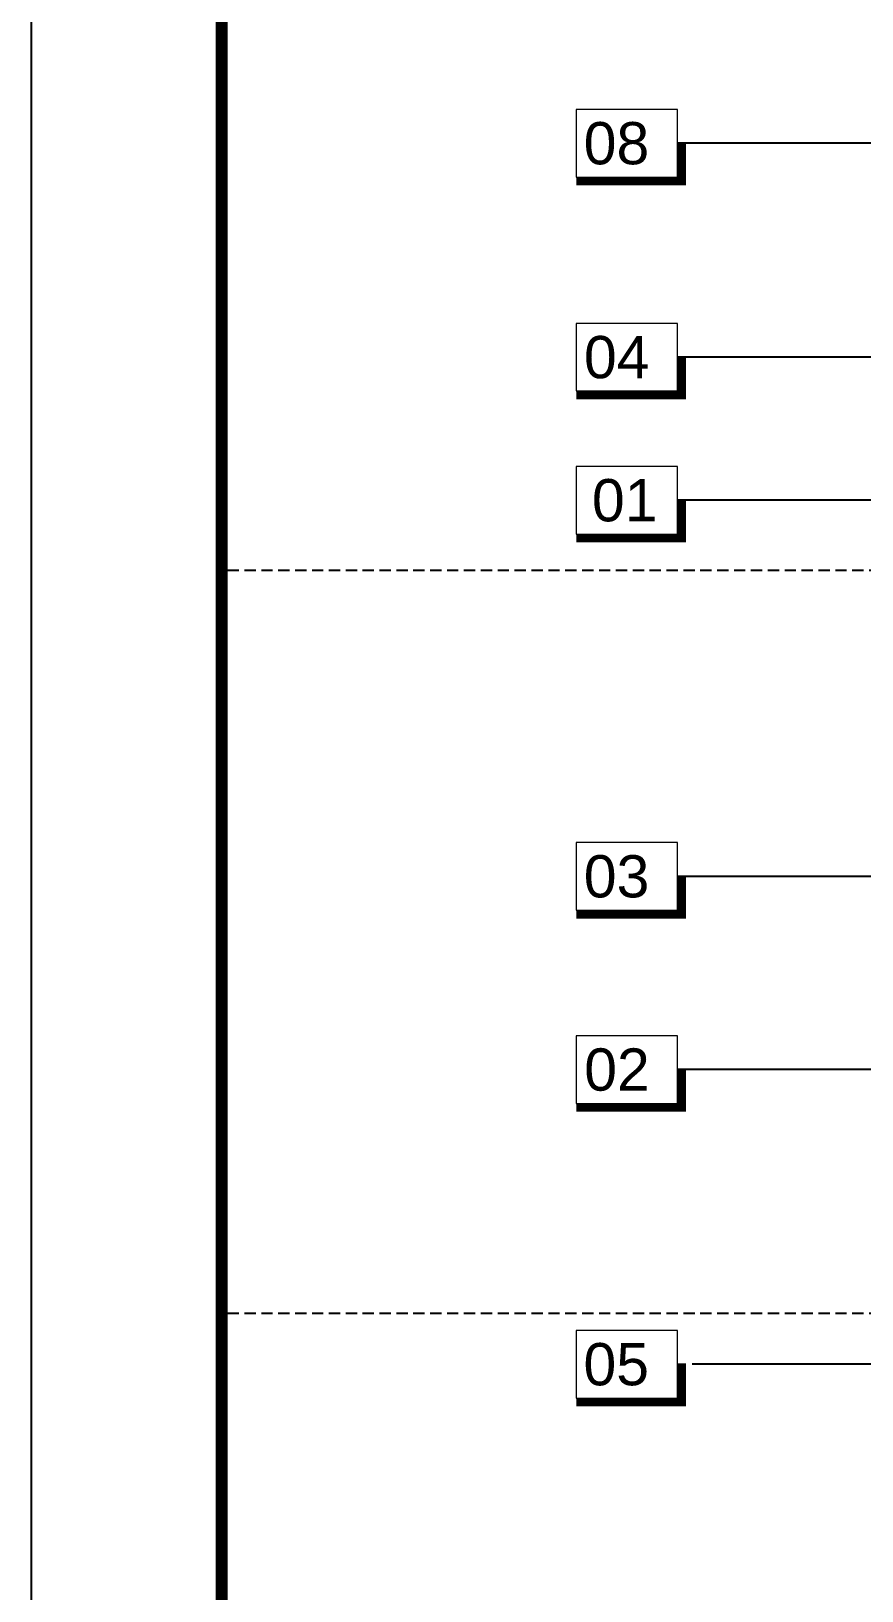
# Model space of a CAD drawing. Header units: millimetres. Extents: x -229618 to 2906, y -178063 to 96806.
# Drawn here: x -217616 to -213926, y -148736 to -141810 of the extents above; entities that cross this region are included whole.
import ezdxf
from ezdxf.enums import TextEntityAlignment as Align

# ---------------------------------------------------------------- set-up
doc = ezdxf.new("R2010")
doc.units = ezdxf.units.MM
doc.header["$LTSCALE"] = 200
doc.header["$MEASUREMENT"] = 0
doc.linetypes.add('CENTER', pattern=[2, 1.25, -0.25, 0.25, -0.25])
doc.linetypes.add('DASHED2', pattern=[0.375, 0.25, -0.125])
doc.layers.get('0').update_dxf_attribs({"color": 95, "linetype": 'CONTINUOUS'})
doc.layers.get('DEFPOINTS').update_dxf_attribs({"linetype": 'CONTINUOUS'})
for name, color, linetype in [('CUA', 145, 'CONTINUOUS'), ('DIM', 251, 'CONTINUOUS'), ('KHUNGTEN', 7, 'CONTINUOUS'), ('TEXT', 33, 'CONTINUOUS'), ('TRUC', 251, 'CENTER')]:
    doc.layers.add(name, color=color, linetype=linetype)
doc.layers.add('in', color=203, linetype='CONTINUOUS', lineweight=5, plot=False)
doc.layers.add('thay', color=7, linetype='CONTINUOUS', lineweight=18)
doc.styles.add('Aria H iso', font='Vharial_0.ttf')
doc.styles.add('Scale', font='vnsimli.shx', dxfattribs={"width": 0.65, "bigfont": 'bigfont.shx'})
doc.dimstyles.new('Scale', dxfattribs={"dimscale": 75, "dimtxt": 2, "dimasz": 1, "dimexe": 1.6, "dimexo": 0, "dimgap": 0.8, "dimtad": 1, "dimdec": 0, "dimzin": 0, "dimdsep": 46, "dimtxsty": 'Scale', "dimblk": 'ARCHTICK', "dimcen": 0.1, "dimdle": 1, "dimclrd": 256, "dimclre": 256, "dimclrt": 3, "dimadec": 0, "dimazin": 0, "dimtfac": 1, "dimtdec": 0, "dimtix": 1, "dimtmove": 2, "dimatfit": 3, "dimldrblk": 'ARCHTICK', "dimfxl": 0, "dimtolj": 1, "dimtzin": 0, "dimarcsym": 0})

# ---------------------------------------------------------------- blocks, each defined once
blk = doc.blocks.new('KhungA3')
at = {"layer": 'DEFPOINTS', "color": 8}
blk.add_lwpolyline([(-3.738, 3.813), (416.305, 3.813), (416.305, 300.813), (-3.738, 300.813)], close=True, dxfattribs=at)
at = {"layer": 'KHUNGTEN', "color": 4, "const_width": 0.724}
blk.add_lwpolyline([(7.542, 8.987), (411.131, 8.987), (411.131, 295.639), (7.542, 295.639)], close=True, dxfattribs=at)
blk = doc.blocks.new('vld')
at = {"layer": 'thay'}
blk.add_lwpolyline([(-15232, -5082), (0, -5082), (0, 5082), (-15232, 5082)], close=True, dxfattribs=at)
at = {"layer": 'thay', "color": 1, "ltscale": 600, "const_width": 1270}
blk.add_lwpolyline([(635, 140), (635, -5717), (-15232, -5717)], dxfattribs=at)
at = {"layer": 'TEXT', "style": 'Aria H iso'}
blk.add_attdef('1', text='', height=6350, dxfattribs=at).set_placement((-7944, -3167), align=Align.CENTER)
blk = doc.blocks.new('_ArchTick')
at = {"color": 0, "linetype": 'ByBlock', "const_width": 0.15}
blk.add_lwpolyline([(-0.5, -0.5), (0.5, 0.5)], dxfattribs=at)

msp = doc.modelspace()

# ---------------------------------------------------------------- linework, layer by layer
at = {"layer": 'in', "linetype": 'Continuous'}
msp.add_lwpolyline([(-217616.4, -155646.6), (-186113.1, -155646.6), (-186113.1, -133371.6), (-217616.4, -133371.6)], close=True, dxfattribs=at)
at = {"layer": 'TRUC', "linetype": 'DASHED2'}
for p, q in [((-189993.8, -144204.9), (-216770.4, -144204.9)), ((-189993.8, -147504.9), (-216770.4, -147504.9))]:
    msp.add_line(p, q, dxfattribs=at)

# ---------------------------------------------------------------- block references
at = {"layer": 'CUA'}
ref = msp.add_blockref('vld', (-214745.3, -142307.4), dxfattribs=dict(at, xscale=0.02952755894511938, yscale=0.02952755894511938, zscale=0.0295275590551172))
ref.add_attrib('1', '08', dxfattribs={"layer": 'TEXT', "height": 187.5, "style": 'Aria H iso'}).set_placement((-215016.2, -142400.9), align=Align.CENTER)
ref = msp.add_blockref('vld', (-214745.3, -143257.5), dxfattribs=dict(at, xscale=0.02952755894511938, yscale=0.02952755894511938, zscale=0.0295275590551172))
ref.add_attrib('1', '04', dxfattribs={"layer": 'TEXT', "height": 187.5, "style": 'Aria H iso'}).set_placement((-215015, -143351), align=Align.CENTER)
ref = msp.add_blockref('vld', (-214745.3, -143893), dxfattribs=dict(at, xscale=0.02952755894511938, yscale=0.02952755894511938, zscale=0.0295275590551172))
ref.add_attrib('1', '01', dxfattribs={"layer": 'TEXT', "height": 187.5, "style": 'Aria H iso'}).set_placement((-214979.6, -143986.5), align=Align.CENTER)
ref = msp.add_blockref('vld', (-214745.3, -145563.3), dxfattribs=dict(at, xscale=0.02952755894511938, yscale=0.02952755894511938, zscale=0.0295275590551172))
ref.add_attrib('1', '03', dxfattribs={"layer": 'TEXT', "height": 187.5, "style": 'Aria H iso'}).set_placement((-215015.8, -145656.8), align=Align.CENTER)
ref = msp.add_blockref('vld', (-214745.3, -146421.5), dxfattribs=dict(at, xscale=0.02952755894511938, yscale=0.02952755894511938, zscale=0.0295275590551172))
ref.add_attrib('1', '02', dxfattribs={"layer": 'TEXT', "height": 187.5, "style": 'Aria H iso'}).set_placement((-215013.9, -146515), align=Align.CENTER)
ref = msp.add_blockref('vld', (-214745.3, -147730.2), dxfattribs=dict(at, xscale=0.02952755894511938, yscale=0.02952755894511938, zscale=0.0295275590551172))
ref.add_attrib('1', '05', dxfattribs={"layer": 'TEXT', "height": 187.5, "style": 'Aria H iso'}).set_placement((-215017.2, -147823.7), align=Align.CENTER)
at = {"layer": 'KHUNGTEN', "xscale": 75, "yscale": 75, "zscale": 75.00000000000009}
msp.add_blockref('KhungA3', (-217336, -155932.6), dxfattribs=at)

# ---------------------------------------------------------------- leaders
at = {"layer": 'DIM', "linetype": 'Continuous', "ltscale": 8}
for points in [[(-209347.4, -142307.4), (-214742.3, -142307.4)], [(-210570.5, -143257.5), (-214742.3, -143257.5)], [(-209347.4, -143893), (-214742.3, -143893)], [(-211066.8, -145563.3), (-214742.3, -145563.3)], [(-210528.7, -146421.5), (-214742.3, -146421.5)], [(-211380.4, -148314.9), (-212380.5, -147730.2), (-214679.4, -147730.2)]]:
    msp.add_leader(points, dimstyle='Scale', override={"dimasz": 5, "dimldrblk": 'DotSmall'}, dxfattribs=at)

doc.saveas('drawing.dxf')
